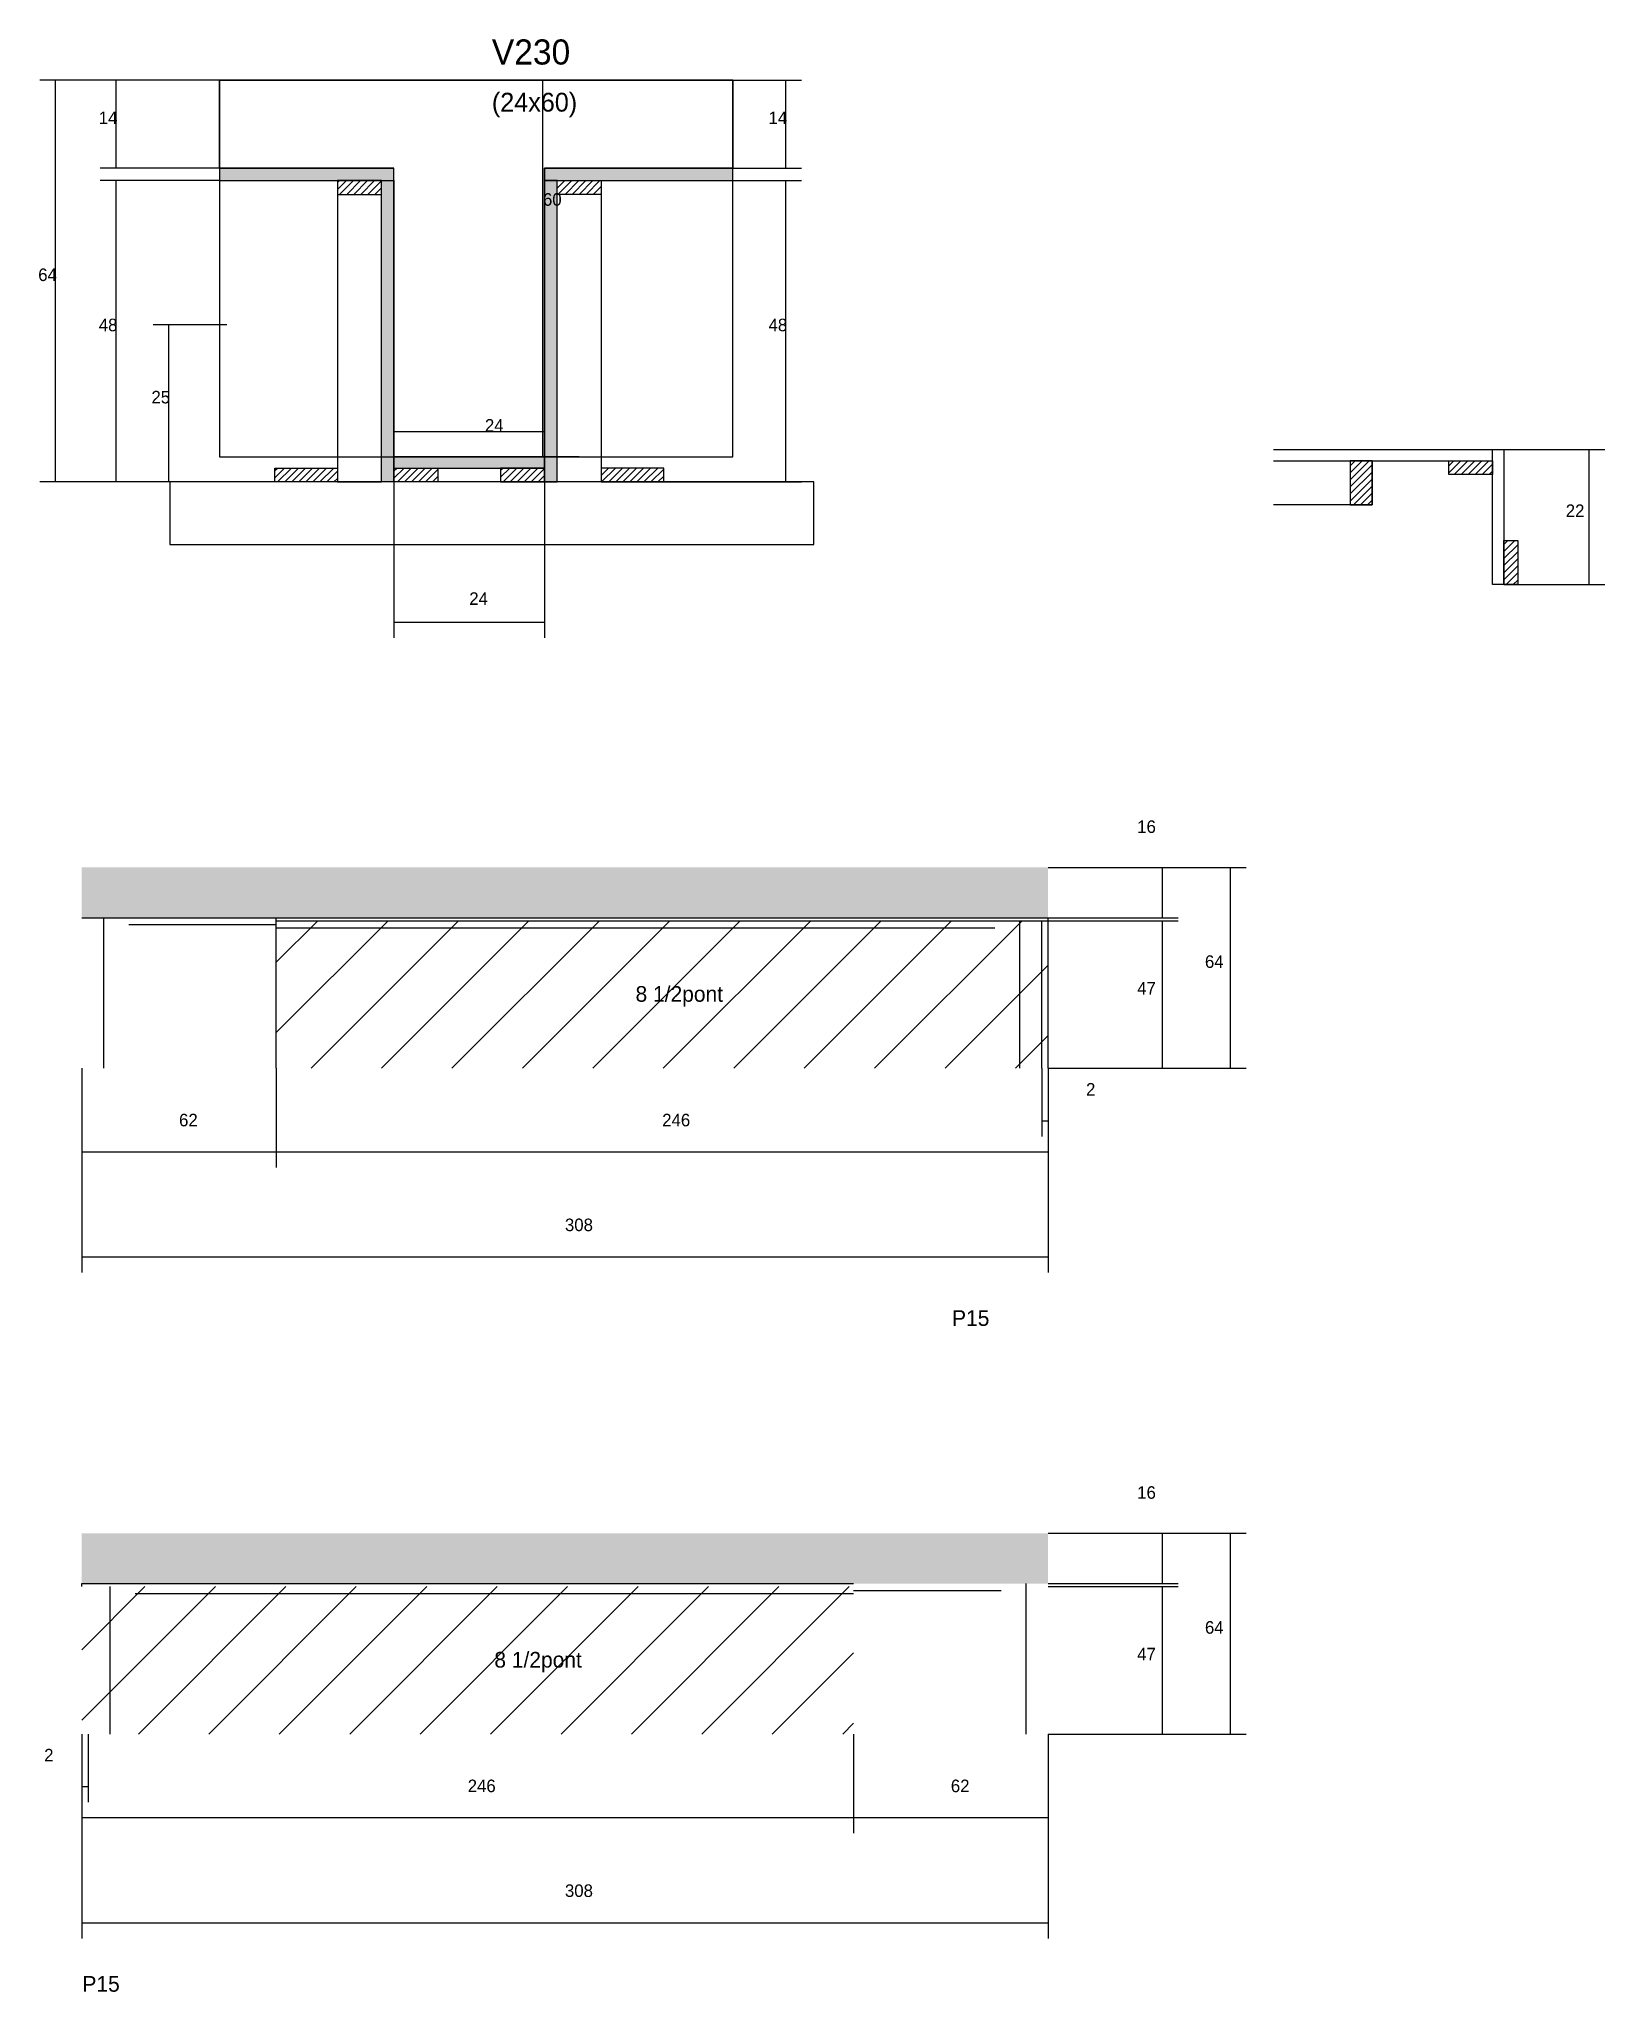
# Model space of a CAD drawing. Header units: metres. Extents: x 8353 to 8852, y 5092 to 5715.
import ezdxf

# ---------------------------------------------------------------- set-up
doc = ezdxf.new("R2010")
doc.units = ezdxf.units.M
for name, color, linetype in [('CONCRETO', 251, 'Continuous'), ('COTA', 4, 'Continuous'), ('Cota Seção (2x)', 4, 'Continuous'), ('Hachura', 253, 'Continuous'), ('Madeira', 126, 'Continuous'), ('NOMENCLATURA', 7, 'Continuous'), ('Painéis', 200, 'Continuous'), ('REAPROVEITAMENTO', 251, 'Continuous'), ('SARR_2.2x7', 40, 'Continuous'), ('Texto Seção', 7, 'Continuous')]:
    doc.layers.add(name, color=color, linetype=linetype)

msp = doc.modelspace()

# ---------------------------------------------------------------- hatches: boundary and pattern name
at = {"layer": 'COTA'}
h = msp.add_hatch(dxfattribs=at)
h.set_pattern_fill('AR-CONC', scale=0.03)
h.paths.add_polyline_path([(8674.8, 5450.6), (8674.8, 5434.6), (8674.8, 5434.6), (8366.8, 5434.6), (8366.8, 5434.6), (8366.8, 5450.6), (8366.8, 5450.6), (8674.8, 5450.6)])
h = msp.add_hatch(dxfattribs=at)
h.set_pattern_fill('AR-CONC', scale=0.03)
h.paths.add_polyline_path([(8366.8, 5238.4), (8366.8, 5222.4), (8366.8, 5222.4), (8674.8, 5222.4), (8674.8, 5222.4), (8674.8, 5238.4), (8674.8, 5238.4), (8366.8, 5238.4)])
at = {"layer": 'Hachura'}
h = msp.add_hatch(color=8, dxfattribs=at)
h.dxf.hatch_style = 1
h.paths.add_polyline_path([(8466.3, 5669.5), (8466.3, 5673.5), (8466.3, 5673.5), (8410.7, 5673.5), (8410.7, 5673.5), (8410.7, 5669.5), (8410.7, 5669.5), (8466.3, 5669.5)])
h = msp.add_hatch(color=8, dxfattribs=at)
h.dxf.hatch_style = 1
h.paths.add_polyline_path([(8462.3, 5673.5), (8466.3, 5673.5), (8466.3, 5673.5), (8466.3, 5573.5), (8466.3, 5573.5), (8462.3, 5573.5), (8462.3, 5573.5), (8462.3, 5673.5)])
h = msp.add_hatch(color=8, dxfattribs=at)
h.dxf.hatch_style = 1
h.paths.add_polyline_path([(8518.3, 5673.5), (8514.3, 5673.5), (8514.3, 5673.5), (8514.3, 5573.5), (8514.3, 5573.5), (8518.3, 5573.5), (8518.3, 5573.5), (8518.3, 5673.5)])
h = msp.add_hatch(color=8, dxfattribs=at)
h.dxf.hatch_style = 1
h.paths.add_polyline_path([(8574.3, 5669.5), (8574.3, 5673.5), (8574.3, 5673.5), (8514.3, 5673.5), (8514.3, 5673.5), (8514.3, 5669.5), (8514.3, 5669.5), (8574.3, 5669.5)])
h = msp.add_hatch(dxfattribs=at)
h.set_pattern_fill('ANSI31', scale=0.5)
h.paths.add_polyline_path([(8462.3, 5665.1), (8462.3, 5669.5), (8462.3, 5669.5), (8448.3, 5669.5), (8448.3, 5669.5), (8448.3, 5665.1), (8448.3, 5665.1), (8462.3, 5665.1)])
h = msp.add_hatch(dxfattribs=at)
h.set_pattern_fill('ANSI31', scale=0.5)
h.paths.add_polyline_path([(8518.3, 5665.1), (8518.3, 5669.5), (8518.3, 5669.5), (8532.3, 5669.5), (8532.3, 5669.5), (8532.3, 5665.1), (8532.3, 5665.1), (8518.3, 5665.1)])
h = msp.add_hatch(dxfattribs=at)
h.set_pattern_fill('ANSI31', scale=0.5)
h.paths.add_polyline_path([(8428.3, 5573.5), (8428.3, 5577.9), (8428.3, 5577.9), (8448.3, 5577.9), (8448.3, 5577.9), (8448.3, 5573.5), (8448.3, 5573.5), (8428.3, 5573.5)])
h = msp.add_hatch(color=8, dxfattribs=at)
h.dxf.hatch_style = 1
h.paths.add_polyline_path([(8514.3, 5577.9), (8514.3, 5581.5), (8514.3, 5581.5), (8466.3, 5581.5), (8466.3, 5581.5), (8466.3, 5577.9), (8466.3, 5577.9), (8514.3, 5577.9)])
h = msp.add_hatch(dxfattribs=at)
h.set_pattern_fill('ANSI31', scale=0.5)
h.paths.add_polyline_path([(8466.3, 5573.5), (8466.3, 5577.9), (8466.3, 5577.9), (8480.3, 5577.9), (8480.3, 5577.9), (8480.3, 5573.5), (8480.3, 5573.5), (8466.3, 5573.5)])
h = msp.add_hatch(dxfattribs=at)
h.set_pattern_fill('ANSI31', scale=0.5)
h.paths.add_polyline_path([(8514.3, 5573.5), (8514.3, 5577.9), (8514.3, 5577.9), (8500.3, 5577.9), (8500.3, 5577.9), (8500.3, 5573.5), (8500.3, 5573.5), (8514.3, 5573.5)])
h = msp.add_hatch(dxfattribs=at)
h.set_pattern_fill('ANSI31', scale=0.5)
h.paths.add_polyline_path([(8552.3, 5573.5), (8552.3, 5577.9), (8552.3, 5577.9), (8532.3, 5577.9), (8532.3, 5577.9), (8532.3, 5573.5), (8532.3, 5573.5), (8552.3, 5573.5)])
h = msp.add_hatch(dxfattribs=at)
h.set_pattern_fill('ANSI31', scale=0.5)
h.paths.add_polyline_path([(8778.1, 5580.2), (8771.1, 5580.2), (8771.1, 5566.2), (8778.1, 5566.2)])
h = msp.add_hatch(dxfattribs=at)
h.set_pattern_fill('ANSI31', scale=0.5)
h.paths.add_polyline_path([(8802.5, 5580.2), (8802.5, 5575.8), (8802.5, 5575.8), (8816.5, 5575.8), (8816.5, 5575.8), (8816.5, 5580.2), (8816.5, 5580.2), (8802.5, 5580.2)])
h = msp.add_hatch(dxfattribs=at)
h.set_pattern_fill('ANSI31', scale=0.5)
h.paths.add_polyline_path([(8820.1, 5540.8), (8824.5, 5540.8), (8824.5, 5540.8), (8824.5, 5554.8), (8824.5, 5554.8), (8820.1, 5554.8), (8820.1, 5554.8), (8820.1, 5540.8)])
at = {"layer": 'REAPROVEITAMENTO'}
h = msp.add_hatch(dxfattribs=at)
h.set_pattern_fill('ANSI31', scale=5)
h.paths.add_polyline_path([(8674.8, 5386.6), (8674.8, 5433.6), (8674.8, 5433.6), (8428.8, 5433.6), (8428.8, 5433.6), (8428.8, 5386.6), (8428.8, 5386.6), (8674.8, 5386.6)])
h = msp.add_hatch(dxfattribs=at)
h.set_pattern_fill('ANSI31', scale=5)
h.paths.add_polyline_path([(8612.8, 5174.4), (8612.8, 5221.4), (8612.8, 5221.4), (8366.8, 5221.4), (8366.8, 5221.4), (8366.8, 5174.4), (8366.8, 5174.4), (8612.8, 5174.4)])

# ---------------------------------------------------------------- linework, layer by layer
at = {"layer": 'CONCRETO'}
for points in [[(8410.7, 5673.5), (8410.7, 5701.5), (8574.3, 5701.5), (8574.3, 5673.5), (8514.3, 5673.5), (8514.3, 5581.5), (8466.3, 5581.5), (8466.3, 5673.5)], [(8410.7, 5581.5), (8574.3, 5581.5), (8574.3, 5701.5), (8410.7, 5701.5)]]:
    msp.add_lwpolyline(points, close=True, dxfattribs=at)
at = {"layer": 'COTA'}
for p, q in [((8410.7, 5701.5), (8353.4, 5701.5)), ((8358.4, 5573.5), (8358.4, 5701.5)), ((8410.7, 5701.5), (8372.7, 5701.5)), ((8377.7, 5673.5), (8377.7, 5701.5)), ((8574.3, 5701.5), (8596.2, 5701.5)), ((8591.2, 5673.5), (8591.2, 5701.5)), ((8410.7, 5673.5), (8372.7, 5673.5)), ((8574.3, 5673.5), (8596.2, 5673.5)), ((8410.7, 5669.5), (8372.7, 5669.5)), ((8377.7, 5573.5), (8377.7, 5669.5)), ((8574.3, 5669.5), (8596.2, 5669.5)), ((8591.2, 5573.5), (8591.2, 5669.5)), ((8413, 5623.5), (8389.5, 5623.5)), ((8394.5, 5573.5), (8394.5, 5623.5)), ((8820.1, 5583.8), (8852.3, 5583.8)), ((8847.3, 5540.8), (8847.3, 5583.8)), ((8432.7, 5573.5), (8353.4, 5573.5)), ((8432.7, 5573.5), (8372.7, 5573.5)), ((8413, 5573.5), (8389.5, 5573.5)), ((8466.3, 5573.5), (8466.3, 5523.8)), ((8514.3, 5573.5), (8514.3, 5523.8)), ((8547.9, 5573.5), (8596.2, 5573.5)), ((8820.1, 5540.8), (8852.3, 5540.8)), ((8466.3, 5528.8), (8514.3, 5528.8)), ((8674.8, 5450.6), (8716.3, 5450.6)), ((8674.8, 5450.6), (8737.9, 5450.6)), ((8711.3, 5434.6), (8711.3, 5450.6)), ((8732.9, 5386.6), (8732.9, 5450.6)), ((8674.8, 5434.6), (8716.3, 5434.6)), ((8674.8, 5433.6), (8716.3, 5433.6)), ((8711.3, 5386.6), (8711.3, 5433.6)), ((8366.8, 5386.6), (8366.8, 5355)), ((8366.8, 5386.6), (8366.8, 5321.5)), ((8428.8, 5386.6), (8428.8, 5355)), ((8428.8, 5386.6), (8428.8, 5355)), ((8672.8, 5386.6), (8672.8, 5364.9)), ((8674.8, 5386.6), (8674.8, 5355)), ((8674.8, 5386.6), (8674.8, 5321.5)), ((8674.8, 5386.6), (8674.8, 5364.9)), ((8674.8, 5386.6), (8716.3, 5386.6)), ((8674.8, 5386.6), (8737.9, 5386.6)), ((8672.8, 5369.9), (8674.8, 5369.9)), ((8366.8, 5360), (8428.8, 5360)), ((8428.8, 5360), (8674.8, 5360)), ((8366.8, 5326.5), (8674.8, 5326.5)), ((8674.8, 5238.4), (8716.3, 5238.4)), ((8674.8, 5238.4), (8737.9, 5238.4)), ((8711.3, 5222.4), (8711.3, 5238.4)), ((8732.9, 5174.4), (8732.9, 5238.4)), ((8674.8, 5222.4), (8716.3, 5222.4)), ((8674.8, 5221.4), (8716.3, 5221.4)), ((8711.3, 5174.4), (8711.3, 5221.4)), ((8366.8, 5174.4), (8366.8, 5142.8)), ((8366.8, 5174.4), (8366.8, 5109.3)), ((8366.8, 5174.4), (8366.8, 5152.7)), ((8368.8, 5174.4), (8368.8, 5152.7)), ((8612.8, 5174.4), (8612.8, 5142.8)), ((8612.8, 5174.4), (8612.8, 5142.8)), ((8674.8, 5174.4), (8674.8, 5142.8)), ((8674.8, 5174.4), (8674.8, 5109.3)), ((8674.8, 5174.4), (8716.3, 5174.4)), ((8674.8, 5174.4), (8737.9, 5174.4)), ((8366.8, 5157.7), (8368.8, 5157.7)), ((8366.8, 5147.8), (8612.8, 5147.8)), ((8612.8, 5147.8), (8674.8, 5147.8)), ((8366.8, 5114.3), (8674.8, 5114.3))]:
    msp.add_line(p, q, dxfattribs=at)
at = {"layer": 'Cota Seção (2x)'}
for p, q in [((8525.3, 5701.5), (8508.8, 5701.5)), ((8513.8, 5581.5), (8513.8, 5701.5)), ((8466.3, 5573.5), (8466.3, 5594.5)), ((8466.3, 5589.5), (8514.3, 5589.5)), ((8514.3, 5573.5), (8514.3, 5594.5)), ((8525.3, 5581.5), (8508.8, 5581.5))]:
    msp.add_line(p, q, dxfattribs=at)
at = {"layer": 'Madeira'}
for points in [[(8462.3, 5665.1), (8462.3, 5669.5), (8448.3, 5669.5), (8448.3, 5665.1)], [(8462.3, 5669.5), (8448.3, 5669.5), (8448.3, 5573.5), (8462.3, 5573.5)], [(8518.3, 5665.1), (8518.3, 5669.5), (8532.3, 5669.5), (8532.3, 5665.1)], [(8518.3, 5669.5), (8532.3, 5669.5), (8532.3, 5573.5), (8518.3, 5573.5)], [(8428.3, 5573.5), (8428.3, 5577.9), (8448.3, 5577.9), (8448.3, 5573.5)], [(8466.3, 5573.5), (8466.3, 5577.9), (8480.3, 5577.9), (8480.3, 5573.5)], [(8514.3, 5573.5), (8514.3, 5577.9), (8500.3, 5577.9), (8500.3, 5573.5)], [(8552.3, 5573.5), (8552.3, 5577.9), (8532.3, 5577.9), (8532.3, 5573.5)], [(8778.1, 5566.2), (8778.1, 5580.2), (8771.1, 5580.2), (8771.1, 5566.2)], [(8802.5, 5580.2), (8816.5, 5580.2), (8816.5, 5575.8), (8802.5, 5575.8)], [(8394.9, 5553.5), (8600.1, 5553.5), (8600.1, 5573.5), (8394.9, 5573.5)], [(8820.1, 5540.8), (8820.1, 5554.8), (8824.5, 5554.8), (8824.5, 5540.8)]]:
    msp.add_lwpolyline(points, close=True, dxfattribs=at)
msp.add_lwpolyline([(8778.1, 5580.2), (8778.1, 5566.2), (8746.7, 5566.2)], dxfattribs=at)
at = {"layer": 'Painéis'}
for p, q in [((8410.7, 5673.5), (8466.3, 5673.5)), ((8466.3, 5669.5), (8466.3, 5673.5)), ((8514.3, 5673.5), (8574.3, 5673.5)), ((8514.3, 5669.5), (8514.3, 5673.5)), ((8574.3, 5669.5), (8574.3, 5673.5)), ((8466.3, 5573.5), (8466.3, 5669.5)), ((8514.3, 5573.5), (8514.3, 5669.5)), ((8746.6, 5583.8), (8816.5, 5583.8)), ((8466.3, 5581.5), (8514.3, 5581.5)), ((8466.3, 5577.9), (8466.3, 5581.5)), ((8514.3, 5577.9), (8514.3, 5581.5)), ((8746.7, 5580.2), (8816.5, 5580.2)), ((8366.8, 5434.6), (8428.8, 5434.6)), ((8428.8, 5386.6), (8428.8, 5434.6)), ((8428.8, 5433.6), (8674.8, 5433.6)), ((8672.8, 5386.6), (8672.8, 5433.6)), ((8674.8, 5386.6), (8674.8, 5433.6))]:
    msp.add_line(p, q, dxfattribs=at)
for points in [[(8466.3, 5669.5), (8466.3, 5673.5), (8410.7, 5673.5), (8410.7, 5669.5)], [(8574.3, 5669.5), (8574.3, 5673.5), (8514.3, 5673.5), (8514.3, 5669.5)], [(8462.3, 5669.5), (8466.3, 5669.5), (8466.3, 5573.5), (8462.3, 5573.5)], [(8518.3, 5669.5), (8514.3, 5669.5), (8514.3, 5573.5), (8518.3, 5573.5)], [(8816.5, 5583.8), (8820.1, 5583.8), (8820.1, 5540.8), (8816.5, 5540.8)], [(8514.3, 5577.9), (8514.3, 5581.5), (8466.3, 5581.5), (8466.3, 5577.9)]]:
    msp.add_lwpolyline(points, close=True, dxfattribs=at)
at = {"layer": 'SARR_2.2x7'}
for p, q in [((8373.8, 5386.6), (8373.8, 5434.6)), ((8428.8, 5434.6), (8674.8, 5434.6)), ((8428.8, 5433.6), (8428.8, 5434.6)), ((8665.8, 5386.6), (8665.8, 5433.6)), ((8674.8, 5433.6), (8674.8, 5434.6)), ((8381.8, 5432.4), (8428.8, 5432.4)), ((8428.8, 5431.4), (8657.8, 5431.4)), ((8366.8, 5222.4), (8612.8, 5222.4)), ((8366.8, 5221.4), (8366.8, 5222.4)), ((8667.8, 5174.4), (8667.8, 5222.4)), ((8375.8, 5174.4), (8375.8, 5221.4)), ((8383.8, 5219.2), (8612.8, 5219.2)), ((8612.8, 5220.2), (8659.8, 5220.2))]:
    msp.add_line(p, q, dxfattribs=at)

# ---------------------------------------------------------------- texts
at = {"layer": 'COTA'}
for s, p in [('14', (8372.2, 5687.5)), ('14', (8585.7, 5687.5)), ('64', (8352.9, 5637.5)), ('48', (8372.2, 5621.5)), ('48', (8585.7, 5621.5)), ('25', (8389, 5598.5)), ('22', (8839.8, 5562.3)), ('24', (8490.3, 5534.3)), ('16', (8703.2, 5461.6)), ('64', (8724.8, 5418.6)), ('47', (8703.2, 5410.1)), ('2', (8686.9, 5377.9)), ('62', (8397.8, 5368.1)), ('246', (8551.8, 5368.1)), ('308', (8520.8, 5334.7)), ('16', (8703.2, 5249.4)), ('64', (8724.8, 5206.4)), ('47', (8703.2, 5197.9)), ('2', (8354.8, 5165.7)), ('246', (8489.8, 5155.9)), ('62', (8643.8, 5155.9)), ('308', (8520.8, 5122.5))]:
    msp.add_text(s, height=4, dxfattribs=at).set_placement(p)
at = {"layer": 'Cota Seção (2x)'}
for s, p in [('60', (8513.8, 5661.5)), ('24', (8495.3, 5589.5))]:
    msp.add_text(s, height=4, dxfattribs=at).set_placement(p)
at = {"layer": 'NOMENCLATURA'}
for s, p in [('8 1/2pont', (8543.3, 5407.8)), ('P15', (8644.2, 5304.5)), ('8 1/2pont', (8498.3, 5195.6)), ('P15', (8367, 5092.3))]:
    msp.add_text(s, height=5, dxfattribs=at).set_placement(p)
at = {"layer": 'Texto Seção'}
for s, height, p in [('V230', 8, (8497.5, 5706.5)), ('(24x60)', 6, (8497.5, 5691.5))]:
    msp.add_text(s, height=height, dxfattribs=at).set_placement(p)

doc.saveas('drawing.dxf')
